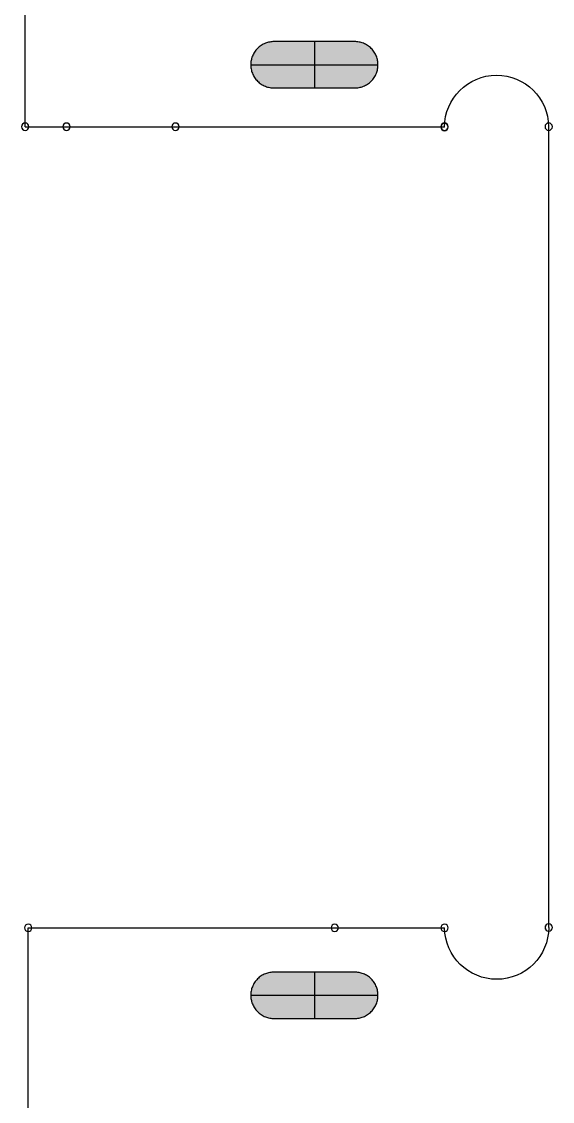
# Model space of a CAD drawing. Header units: millimetres. Extents: x -0.1 to 90.1, y -0.1 to 60.1.
# Drawn here: x -0.06 to 9.12, y 22.76 to 41.42 of the extents above; entities that cross this region are included whole.
import ezdxf

# ---------------------------------------------------------------- set-up
doc = ezdxf.new("R2010")
doc.units = ezdxf.units.MM
doc.layers.get('0').update_dxf_attribs({"color": 18, "true_color": 0x000000})
doc.layers.add('Mechanical 1', color=6, linetype='Continuous', true_color=0xff00ff)
doc.layers.add('Pad Holes', color=156, linetype='Continuous', true_color=0x003f7f)

# ---------------------------------------------------------------- blocks, each defined once
blk = doc.blocks.new('RJ45_TH_FC_CB4_2YGSMTNL_66')
at = {"layer": 'Pad Holes', "true_color": 0x000000}
for points in [[(-8.44, 3.447), (-8.44, 3.434), (-8.439, 3.42), (-8.438, 3.406), (-8.436, 3.392), (-8.434, 3.379), (-8.431, 3.365), (-8.428, 3.352), (-8.425, 3.338), (-8.421, 3.325), (-8.416, 3.312), (-8.412, 3.299), (-8.406, 3.286), (-8.4, 3.274), (-8.394, 3.262), (-8.388, 3.249), (-8.381, 3.238), (-8.373, 3.226), (-8.365, 3.215), (-8.357, 3.203), (-8.348, 3.193), (-8.339, 3.182), (-8.33, 3.172), (-8.32, 3.162), (-8.31, 3.153), (-8.3, 3.144), (-8.289, 3.135), (-8.278, 3.126), (-8.267, 3.118), (-8.256, 3.111), (-8.244, 3.103), (-8.232, 3.097), (-8.22, 3.09), (-8.207, 3.084), (-8.195, 3.079), (-8.182, 3.073), (-8.169, 3.069), (-8.156, 3.065), (-8.142, 3.061), (-8.129, 3.057), (-8.115, 3.055), (-8.102, 3.052), (-8.088, 3.05), (-8.074, 3.049), (-8.061, 3.048), (-8.047, 3.048), (-8.033, 3.048), (-8.019, 3.048), (-8.006, 3.049), (-7.992, 3.05), (-7.978, 3.052), (-7.965, 3.055), (-7.951, 3.057), (-7.938, 3.061), (-7.924, 3.065), (-7.911, 3.069), (-7.898, 3.073), (-7.885, 3.079), (-7.873, 3.084), (-7.86, 3.09), (-7.848, 3.097), (-7.836, 3.103), (-7.824, 3.111), (-7.813, 3.118), (-7.802, 3.126), (-7.791, 3.135), (-7.78, 3.144), (-7.77, 3.153), (-7.76, 3.162), (-7.75, 3.172), (-7.741, 3.182), (-7.732, 3.193), (-7.723, 3.203), (-7.715, 3.215), (-7.707, 3.226), (-7.699, 3.238), (-7.692, 3.249), (-7.686, 3.262), (-7.68, 3.274), (-7.674, 3.286), (-7.668, 3.299), (-7.664, 3.312), (-7.659, 3.325), (-7.655, 3.338), (-7.652, 3.352), (-7.649, 3.365), (-7.646, 3.379), (-7.644, 3.392), (-7.642, 3.406), (-7.641, 3.42), (-7.64, 3.434), (-7.64, 3.447), (-7.64, 4.847), (-7.64, 4.861), (-7.641, 4.875), (-7.642, 4.889), (-7.644, 4.903), (-7.646, 4.916), (-7.649, 4.93), (-7.652, 4.943), (-7.655, 4.957), (-7.659, 4.97), (-7.664, 4.983), (-7.668, 4.996), (-7.674, 5.008), (-7.68, 5.021), (-7.686, 5.033), (-7.692, 5.045), (-7.699, 5.057), (-7.707, 5.069), (-7.715, 5.08), (-7.723, 5.091), (-7.732, 5.102), (-7.741, 5.113), (-7.75, 5.123), (-7.76, 5.133), (-7.77, 5.142), (-7.78, 5.151), (-7.791, 5.16), (-7.802, 5.169), (-7.813, 5.177), (-7.824, 5.184), (-7.836, 5.192), (-7.848, 5.198), (-7.86, 5.205), (-7.873, 5.211), (-7.885, 5.216), (-7.898, 5.221), (-7.911, 5.226), (-7.924, 5.23), (-7.938, 5.234), (-7.951, 5.237), (-7.965, 5.24), (-7.978, 5.243), (-7.992, 5.245), (-8.006, 5.246), (-8.019, 5.247), (-8.033, 5.247), (-8.047, 5.247), (-8.061, 5.247), (-8.074, 5.246), (-8.088, 5.245), (-8.102, 5.243), (-8.115, 5.24), (-8.129, 5.237), (-8.142, 5.234), (-8.156, 5.23), (-8.169, 5.226), (-8.182, 5.221), (-8.195, 5.216), (-8.207, 5.211), (-8.22, 5.205), (-8.232, 5.198), (-8.244, 5.192), (-8.256, 5.184), (-8.267, 5.177), (-8.278, 5.169), (-8.289, 5.16), (-8.3, 5.151), (-8.31, 5.142), (-8.32, 5.133), (-8.33, 5.123), (-8.339, 5.113), (-8.348, 5.102), (-8.357, 5.091), (-8.365, 5.08), (-8.373, 5.069), (-8.381, 5.057), (-8.388, 5.045), (-8.394, 5.033), (-8.4, 5.021), (-8.406, 5.008), (-8.412, 4.996), (-8.416, 4.983), (-8.421, 4.97), (-8.425, 4.957), (-8.428, 4.943), (-8.431, 4.93), (-8.434, 4.916), (-8.436, 4.903), (-8.438, 4.889), (-8.439, 4.875), (-8.44, 4.861), (-8.44, 4.847)], [(7.64, 3.447), (7.64, 3.434), (7.641, 3.42), (7.642, 3.406), (7.644, 3.392), (7.646, 3.379), (7.649, 3.365), (7.652, 3.352), (7.655, 3.338), (7.659, 3.325), (7.664, 3.312), (7.668, 3.299), (7.674, 3.286), (7.68, 3.274), (7.686, 3.262), (7.692, 3.249), (7.699, 3.238), (7.707, 3.226), (7.715, 3.215), (7.723, 3.203), (7.732, 3.193), (7.741, 3.182), (7.75, 3.172), (7.76, 3.162), (7.77, 3.153), (7.78, 3.144), (7.791, 3.135), (7.802, 3.126), (7.813, 3.118), (7.824, 3.111), (7.836, 3.103), (7.848, 3.097), (7.86, 3.09), (7.873, 3.084), (7.885, 3.079), (7.898, 3.073), (7.911, 3.069), (7.924, 3.065), (7.938, 3.061), (7.951, 3.057), (7.965, 3.055), (7.978, 3.052), (7.992, 3.05), (8.006, 3.049), (8.019, 3.048), (8.033, 3.048), (8.047, 3.048), (8.061, 3.048), (8.074, 3.049), (8.088, 3.05), (8.102, 3.052), (8.115, 3.055), (8.129, 3.057), (8.142, 3.061), (8.156, 3.065), (8.169, 3.069), (8.182, 3.073), (8.195, 3.079), (8.207, 3.084), (8.22, 3.09), (8.232, 3.097), (8.244, 3.103), (8.256, 3.111), (8.267, 3.118), (8.278, 3.126), (8.289, 3.135), (8.3, 3.144), (8.31, 3.153), (8.32, 3.162), (8.33, 3.172), (8.339, 3.182), (8.348, 3.193), (8.357, 3.203), (8.365, 3.215), (8.373, 3.226), (8.381, 3.238), (8.388, 3.249), (8.394, 3.262), (8.4, 3.274), (8.406, 3.286), (8.412, 3.299), (8.416, 3.312), (8.421, 3.325), (8.425, 3.338), (8.428, 3.352), (8.431, 3.365), (8.434, 3.379), (8.436, 3.392), (8.438, 3.406), (8.439, 3.42), (8.44, 3.434), (8.44, 3.447), (8.44, 4.847), (8.44, 4.861), (8.439, 4.875), (8.438, 4.889), (8.436, 4.903), (8.434, 4.916), (8.431, 4.93), (8.428, 4.943), (8.425, 4.957), (8.421, 4.97), (8.416, 4.983), (8.412, 4.996), (8.406, 5.008), (8.4, 5.021), (8.394, 5.033), (8.388, 5.045), (8.381, 5.057), (8.373, 5.069), (8.365, 5.08), (8.357, 5.091), (8.348, 5.102), (8.339, 5.113), (8.33, 5.123), (8.32, 5.133), (8.31, 5.142), (8.3, 5.151), (8.289, 5.16), (8.278, 5.169), (8.267, 5.177), (8.256, 5.184), (8.244, 5.192), (8.232, 5.198), (8.22, 5.205), (8.207, 5.211), (8.195, 5.216), (8.182, 5.221), (8.169, 5.226), (8.156, 5.23), (8.142, 5.234), (8.129, 5.237), (8.115, 5.24), (8.102, 5.243), (8.088, 5.245), (8.074, 5.246), (8.061, 5.247), (8.047, 5.247), (8.033, 5.247), (8.019, 5.247), (8.006, 5.246), (7.992, 5.245), (7.978, 5.243), (7.965, 5.24), (7.951, 5.237), (7.938, 5.234), (7.924, 5.23), (7.911, 5.226), (7.898, 5.221), (7.885, 5.216), (7.873, 5.211), (7.86, 5.205), (7.848, 5.198), (7.836, 5.192), (7.824, 5.184), (7.813, 5.177), (7.802, 5.169), (7.791, 5.16), (7.78, 5.151), (7.77, 5.142), (7.76, 5.133), (7.75, 5.123), (7.741, 5.113), (7.732, 5.102), (7.723, 5.091), (7.715, 5.08), (7.707, 5.069), (7.699, 5.057), (7.692, 5.045), (7.686, 5.033), (7.68, 5.021), (7.674, 5.008), (7.668, 4.996), (7.664, 4.983), (7.659, 4.97), (7.655, 4.957), (7.652, 4.943), (7.649, 4.93), (7.646, 4.916), (7.644, 4.903), (7.642, 4.889), (7.641, 4.875), (7.64, 4.861), (7.64, 4.847)]]:
    blk.add_hatch(color=18, dxfattribs=at).paths.add_polyline_path(points, flags=0)
at = {"layer": 'Pad Holes', "color": 18, "true_color": 0x000000}
for p, q in [((-8.04, 5.247), (-8.04, 3.047)), ((8.04, 5.247), (8.04, 3.047)), ((-7.64, 4.147), (-8.44, 4.147)), ((8.44, 4.147), (7.64, 4.147))]:
    blk.add_line(p, q, dxfattribs=at)
for points in [[(-7.64, 4.847), (-7.64, 5.247), (-8.04, 5.247), (-8.44, 5.247), (-8.44, 4.847)], [(8.44, 4.847), (8.44, 5.247), (8.04, 5.247), (7.64, 5.247), (7.64, 4.847)], [(-8.44, 3.447), (-8.44, 3.047), (-8.04, 3.047), (-7.64, 3.047), (-7.64, 3.447)], [(7.64, 3.447), (7.64, 3.047), (8.04, 3.047), (8.44, 3.047), (8.44, 3.447)]]:
    blk.add_rational_spline(points, [1, 0.707106781187, 1, 0.707106781187, 1], degree=2, knots=[0, 0, 0, 0.628317, 0.628317, 1.256635, 1.256635, 1.256635], dxfattribs=at)
for points in [[(-8.44, 4.847), (-8.44, 4.147), (-8.44, 3.447)], [(-7.64, 3.447), (-7.64, 4.147), (-7.64, 4.847)], [(7.64, 4.847), (7.64, 4.147), (7.64, 3.447)], [(8.44, 3.447), (8.44, 4.147), (8.44, 4.847)]]:
    blk.add_open_spline(points, degree=2, dxfattribs=at)

msp = doc.modelspace()

# ---------------------------------------------------------------- linework, layer by layer
at = {"layer": 'Mechanical 1'}
for points in [[(0, 39.6), (0, 59)], [(0, 39.6), (0.713, 39.6)], [(0.713, 39.6), (2.597, 39.6)], [(2.597, 39.6), (7.251, 39.6)], [(9.052, 25.762), (9.052, 39.6)], [(0.052, 25.755), (5.352, 25.755)], [(0.052, 20.8), (0.052, 25.755)], [(5.352, 25.755), (7.252, 25.755)], [(9.052, 25.762), (9.053, 25.761)]]:
    msp.add_lwpolyline(points, dxfattribs=at)
at = {"layer": 'Mechanical 1', "extrusion": (0, 0, -1)}
for centre, start, end in [((-8.151, 39.589), 0.2891, 179.3314), ((-8.153, 25.766), 180.2891, 359.3314)]:
    msp.add_arc(centre, 0.9, start, end, dxfattribs=at)
at = {"layer": 'Mechanical 1'}
for centre, start, end in [((0, 39.6), 0, 180), ((0, 39.6), 0, 180), ((0, 39.6), 180, 0), ((0, 39.6), 180, 0), ((0.713, 39.6), 0, 180), ((0.713, 39.6), 0, 180), ((0.713, 39.6), 180, 0), ((0.713, 39.6), 180, 0), ((2.597, 39.6), 0, 180), ((2.597, 39.6), 0, 180), ((2.597, 39.6), 180, 0), ((2.597, 39.6), 180, 0), ((7.251, 39.6), 0, 180), ((7.251, 39.594), 0, 180), ((7.251, 39.6), 180, 0), ((7.251, 39.594), 180, 0), ((9.052, 39.6), 0, 180), ((9.052, 39.6), 0, 180), ((9.052, 39.6), 180, 0), ((9.052, 39.6), 180, 0), ((0.052, 25.755), 0, 180), ((0.052, 25.755), 0, 180), ((0.052, 25.755), 180, 0), ((0.052, 25.755), 180, 0), ((5.352, 25.755), 0, 180), ((5.352, 25.755), 0, 180), ((5.352, 25.755), 180, 0), ((5.352, 25.755), 180, 0), ((7.252, 25.755), 0, 180), ((7.252, 25.755), 180, 0), ((7.252, 25.755), 0, 180), ((7.252, 25.755), 180, 0), ((9.052, 25.762), 0, 180), ((9.052, 25.762), 0, 180), ((9.052, 25.762), 180, 0), ((9.052, 25.762), 180, 0), ((9.053, 25.761), 0, 180), ((9.053, 25.761), 0, 180), ((9.053, 25.761), 180, 0), ((9.053, 25.761), 180, 0)]:
    msp.add_arc(centre, 0.0635, start, end, dxfattribs=at)

# ---------------------------------------------------------------- block references
at = {"rotation": 90}
msp.add_blockref('RJ45_TH_FC_CB4_2YGSMTNL_66', (9.147, 32.63), dxfattribs=at)

doc.saveas('drawing.dxf')
